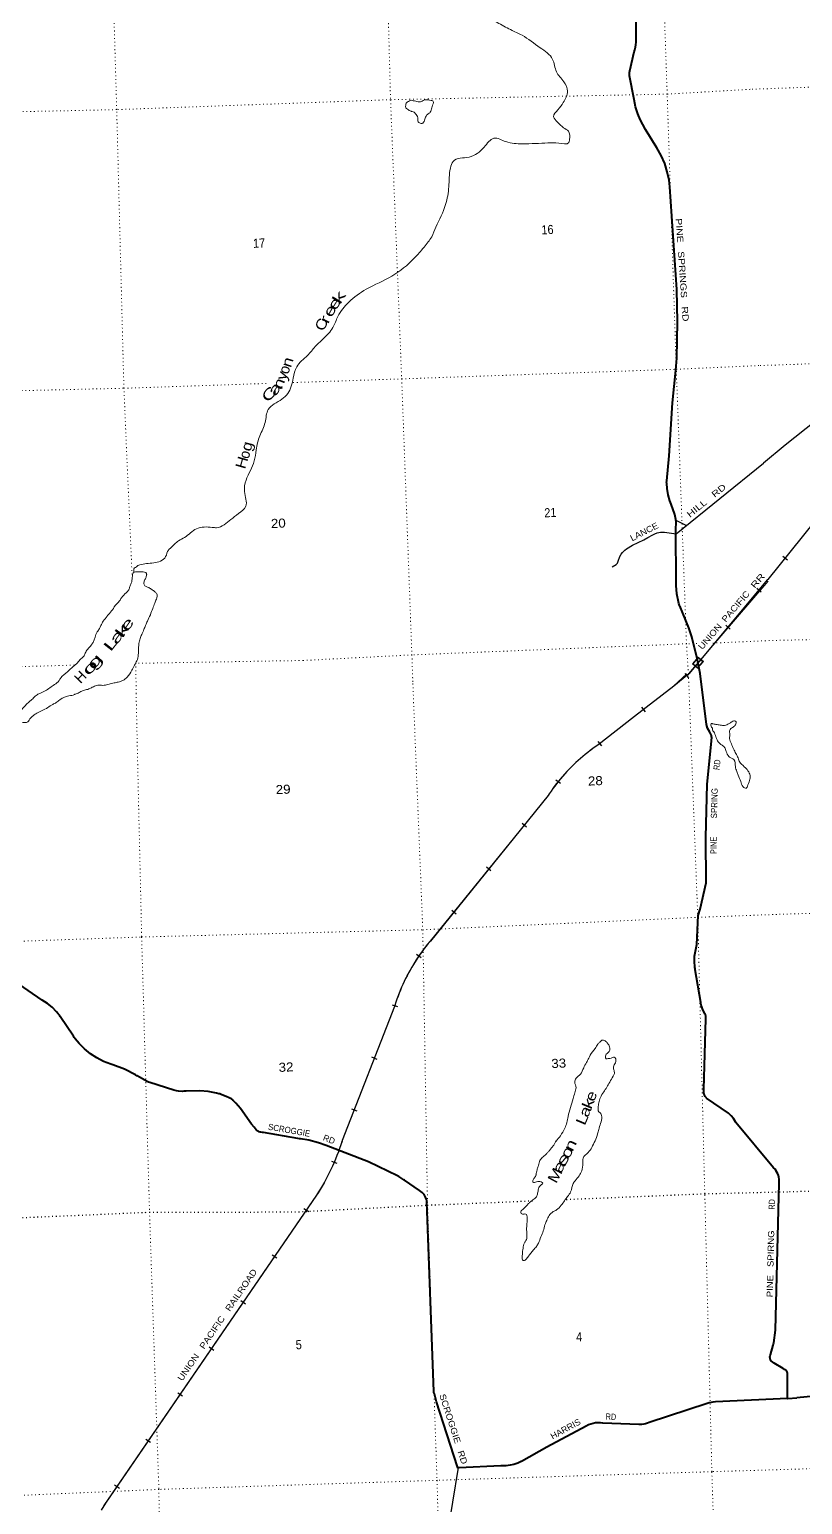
# Model space of a CAD drawing. Header units: feet. Extents: x 745759 to 1002271, y -170898 to 32007.
# Drawn here: x 795197 to 810130, y -47479 to -18984 of the extents above; entities that cross this region are included whole.
import ezdxf

# ---------------------------------------------------------------- set-up
doc = ezdxf.new("R2010")
doc.units = ezdxf.units.FT
doc.header["$LTSCALE"] = 48
doc.linetypes.add('DOTTED', pattern=[1.5, 0.3, -1.2])
for name, color, linetype, lineweight in [('26', 7, 'Continuous', 40), ('29', 7, 'Continuous', 25), ('34', 7, 'Continuous', 13), ('39', 7, 'Continuous', 13), ('6', 7, 'DOTTED', 25), ('7', 7, 'DOTTED', 13)]:
    doc.layers.add(name, color=color, linetype=linetype, lineweight=lineweight)
for name, color, linetype in [('27', 7, 'Continuous'), ('30', 7, 'Continuous'), ('41', 7, 'Continuous')]:
    doc.layers.add(name, color=color, linetype=linetype)

msp = doc.modelspace()

# ---------------------------------------------------------------- linework, layer by layer
at = {"layer": '26'}
msp.add_line((808151, -31423.49), (808093.21, -31136.24), dxfattribs=at)
for points in [[(807713.83, -24633.34), (807702.71, -24004.8), (807566.62, -22024.86), (807552.39, -21897.38), (807518.39, -21732.52), (807467.34, -21572.11), (807399.81, -21417.92), (807316.52, -21271.64), (807099.83, -20918.17), (806992.81, -20725.24), (806946.03, -20612.31), (806904.37, -20475.51), (806877.24, -20335.11), (806787.02, -19879.37), (806785.9, -19854.16), (806787.51, -19818.07), (806792.88, -19782.34), (806879.62, -19413.66), (806893.49, -19374.51), (806905.38, -19326.71), (806912.21, -19277.93), (806913.9, -19228.7), (806916.58, -18686.25)], [(807592.46, -28154.68), (807569.01, -28092.07), (807535.2, -27973.5), (807513.97, -27852.04), (807507.13, -27752.02), (807505.44, -27727.31), (807507.77, -27702.02), (807552.02, -27220.97), (807616.46, -26198.03), (807685.75, -25565.99), (807704.65, -25331.22), (807711.82, -24633.42)], [(808093.21, -31136.24), (807991.26, -30713.91), (807931.51, -30543.12), (807759.19, -30120.42), (807755.77, -30112.03), (807743.91, -30070.42), (807735.3, -30040.2), (807702.82, -29884.96), (807686.74, -29727.17), (807685.91, -28592.14), (807688.39, -28552.94), (807687.04, -28486.28), (807678.74, -28420.13), (807663.57, -28355.21), (807592.37, -28152.67)], [(809843, -45429.25), (809842.95, -45406.05), (809842.05, -44997.04), (809842, -44973.96), (809840.97, -44947.04), (809840.94, -44946.72), (809838.6, -44935.72), (809835.13, -44925.03), (809830.55, -44914.76), (809824.93, -44905.03), (809818.32, -44895.94), (809810.79, -44887.58), (809808.6, -44885.61), (809783.31, -44867.63), (809758.6, -44852.72), (809582, -44746.14), (809557.06, -44731.08), (809532, -44711.53), (809527.49, -44706.76), (809520.58, -44697.73), (809514.66, -44688.04), (809509.79, -44677.77), (809506.01, -44667.06), (809503.38, -44656.01), (809501.91, -44644.74), (809501.67, -44635.05), (809507.91, -44599.78), (809512.08, -44585.05), (809563.64, -44403.05), (809571.33, -44375.9), (809574.79, -44353.05), (809611, -44114.05), (809676, -41268.05), (809676.13, -41267.05), (809678.62, -41230.76), (809677.31, -41194.4), (809672.2, -41158.39), (809663.36, -41123.1), (809650.87, -41088.93), (809634.89, -41056.26), (809615.57, -41025.43), (809612.92, -41022.05), (809598.58, -41003.74), (809572.14, -40972.05), (808842, -40097.05), (808834.2, -40083.42), (808794.96, -40024), (808749.73, -39969.01), (808699, -39919.05), (808278, -39627.05), (808272.39, -39622), (808260.48, -39609.52), (808249.93, -39595.86), (808240.87, -39581.17), (808233.39, -39565.62), (808227.58, -39549.37), (808223.5, -39532.6), (808221.2, -39515.5), (808220.95, -39507.05), (808222.09, -39478.89), (808222.69, -39457.05), (808260.23, -38094.01), (808260.62, -38080.01), (808260.99, -38044.01), (808259.4, -38033.74), (808256.58, -38023.06), (808254.87, -38018.56), (808244.32, -37998.55), (808227.88, -37968.56), (808205.9, -37925.08), (808183.28, -37865.58), (808173.88, -37830.05), (808166.55, -37802.36), (808162.84, -37780.05), (808058.33, -37152.05), (808053.18, -37121.13), (808050.54, -37102.05), (808048.73, -37088.98), (808041.99, -36986.59), (808046, -36884.05), (808089, -36661.05), (808115, -36099.05), (808156, -35979.05), (808267, -35468.05), (808264, -34586.05), (808289, -33567.05), (808372.06, -32722.95), (808373.99, -32703.31), (808376.08, -32672.95), (808375.9, -32659.15), (808373.62, -32639.9), (808369.35, -32621), (808365.63, -32610.05), (808355.06, -32585.15), (808340.82, -32560.05), (808296, -32481.05), (808277, -32413.05), (808151, -31423.49)], [(795444, -37733.05), (794269, -36928.05)], [(798036, -39487.17), (798008.59, -39482.65), (797986, -39475.5), (797523, -39328.96), (797498.11, -39321.08), (797473, -39308.4), (797321, -39223.93), (797277.76, -39199.9), (797271, -39195.85), (797242.8, -39178.94), (797030.51, -39070.1), (796808, -38984.05), (796766.94, -38971.38), (796628.96, -38918.34), (796497.27, -38851.18), (796373.32, -38770.62), (796258.47, -38677.54), (796153.99, -38572.97), (796081.23, -38483.05), (796059.14, -38455.76), (796044.04, -38433.05), (795788.63, -38049.05), (795774.72, -38028.13), (795750.76, -37999.05), (795717.83, -37959.08), (795633.96, -37874.23), (795541.68, -37798.61), (795442, -37733.05)], [(809843, -45429.25), (808449, -45497.82), (808445.91, -45497.97), (808399, -45501.24), (808367.37, -45505.09), (808326.58, -45514.46), (808287, -45528.05), (807164.57, -45896), (807134.72, -45905.78), (807114.57, -45913.05), (807097.1, -45918.91), (807062.22, -45926.66), (807026.73, -45930.72), (807016, -45930.82), (806986.33, -45931.09), (806966, -45930.41), (806272, -45907.05), (806271.7, -45906.99), (806224.86, -45900.53), (806177.6, -45899), (806130.44, -45902.43), (806083.9, -45910.76), (806038.48, -45923.91), (805994.69, -45941.74), (805953, -45964.05), (805190, -46374.05), (804700, -46645.05), (804697.17, -46646.57), (804627.59, -46679.24), (804554.98, -46704.45), (804480.12, -46721.94), (804403.85, -46731.5), (804350, -46732.59), (804323.53, -46733.12), (804300, -46734.23), (803497.82, -46772.17), (803472.68, -46773.36), (803464.74, -46748.78), (803060.08, -45497.05), (803052.14, -45472.5), (803044.49, -45447.05), (803018.05, -45343.05), (803010.88, -45314.88), (803010.06, -45293.05), (802871.94, -41637.05), (802871, -41611.99), (802865.02, -41587.05), (802860.85, -41571.91), (802850.04, -41544.31), (802836.4, -41518), (802820.08, -41493.25), (802801.27, -41470.35), (802782, -41451.34), (802757.08, -41431.1), (802732, -41414.04), (802441, -41216.06), (802425.53, -41205.54), (802391, -41180.34), (802352.98, -41155.45), (802330.07, -41140.45), (802302.98, -41127.49), (801746, -40861.05), (800927, -40542.05), (800781.33, -40489.3), (800595.67, -40441.34), (800431, -40416.78), (800413.25, -40414.13), (800381, -40408.55), (799715.17, -40293.42), (799700.66, -40290.91), (799665.17, -40285.11), (799655.48, -40282.98), (799635.95, -40276.48), (799617.2, -40267.97), (799599.44, -40257.55), (799582.87, -40245.33), (799578.19, -40241.05), (799553.92, -40215.95), (799534.81, -40191.05), (799488, -40130.05), (799272, -39826.05), (799181.24, -39724.06), (799164.79, -39705.57), (799134.35, -39674.06), (799121.93, -39662.62), (799096.87, -39643.98), (799069.99, -39628.06), (799041.6, -39615.03), (799012, -39605.05), (798901.99, -39559.44), (798875.5, -39548.45), (798851.99, -39542.12), (798808.55, -39530.42), (798650.41, -39500.39), (798490, -39487.05), (798226, -39495.27), (798207.45, -39495.85), (798176, -39497.01), (798146.2, -39498.1), (798078.21, -39494.12), (798036, -39487.17)], [(809843, -45429.25), (809847, -45429.05), (810021.98, -45419.64)], [(810417.82, -45376.72), (810021.98, -45419.64)]]:
    msp.add_lwpolyline(points, dxfattribs=at)
at = {"layer": '29'}
for p, q in [((807686.01, -28729.53), (809377.7, -27360.52)), ((807683.96, -28461.7), (807890.52, -28564.03)), ((803480, -46765.05), (803238, -48226.05))]:
    msp.add_line(p, q, dxfattribs=at)
for points in [[(811643.77, -25521.78), (810795.78, -26221.51), (809793.38, -27016.56), (809377.7, -27360.52)], [(806450.75, -29365.6), (806529.85, -29319.61), (806552.83, -29290.88), (806568.14, -29254.48), (806598.77, -29164.45), (806625.57, -29118.48), (806650.45, -29085.92), (806696.39, -29041.86), (806727.02, -29016.96), (806845.7, -28944.17), (807063.93, -28842.64), (807140.5, -28796.67), (807236.21, -28744.95), (807277.37, -28726.75), (807322.35, -28710.47), (807353.94, -28700.89), (807387.43, -28695.15), (807391.26, -28695.15), (807405.62, -28693.23), (807437.2, -28693.23), (807464, -28695.15), (807686.01, -28724.64)]]:
    msp.add_lwpolyline(points, dxfattribs=at)
at = {"layer": '34'}
for p, q in [((811484.07, -27090.57), (809457.58, -29608.45)), ((809469.14, -29639.57), (807929.83, -31434.31)), ((808002.79, -31241.27), (808102.61, -31325.37)), ((808116.22, -31107.45), (808003.19, -31241.61)), ((808215.64, -31191.2), (808102.61, -31325.37)), ((808115.81, -31107.11), (808215.64, -31191.2)), ((805226.91, -33766.86), (802939.67, -36593.53)), ((802245.94, -37860.81), (801236.7, -40444.65)), ((800741.74, -41500.4), (796635.68, -47495.64))]:
    msp.add_line(p, q, dxfattribs=at)
at = {"layer": '34', "lineweight": 25}
for p, q in [((809751.14, -29158.38), (809837.31, -29227.73)), ((809456.72, -29611.57), (807933.34, -31430.76)), ((809245.92, -29774.24), (809329.88, -29846.25)), ((808648.91, -30494.01), (808732.87, -30566.02)), ((808022.9, -31243.62), (808106.86, -31315.63)), ((807854.3, -31426.17), (807929.5, -31507.28)), ((807021.04, -32078.64), (807088.98, -32165.93)), ((806175.89, -32738.34), (806243.71, -32825.71)), ((805367.4, -33476.65), (805453.96, -33545.5)), ((804711.08, -34319.29), (804797.07, -34388.87)), ((804026.06, -35161.72), (804112.04, -35231.3)), ((803353.64, -35996.88), (803439.62, -36066.46)), ((802673.9, -36848.53), (802764.78, -36911.58)), ((802202.15, -37825.22), (802307.69, -37858.33)), ((801806.24, -38832.3), (801909.27, -38872.54)), ((801418.57, -39831.97), (801521.6, -39872.22)), ((801031.04, -40844.17), (801132.91, -40887.26)), ((800499.76, -41759.04), (800591.02, -41821.54)), ((799884.06, -42653.39), (799975.32, -42715.89)), ((799280.35, -43539.49), (799371.61, -43601.99)), ((798664.66, -44433.84), (798755.91, -44496.35)), ((798060.94, -45319.94), (798152.2, -45382.44)), ((797445.25, -46214.3), (797536.51, -46276.8)), ((796841.53, -47100.39), (796932.79, -47162.9))]:
    msp.add_line(p, q, dxfattribs=at)
for points in [[(839559, -1034), (833721.71, -6395.27), (827046.22, -12534.34), (817748.05, -21118.81), (812939.42, -25529.85), (812810.96, -25641.7), (812685.79, -25755.85), (812562.52, -25872.23), (812439.8, -25990.71), (812320.34, -26111.5), (812203.53, -26233.88), (812087.26, -26358.36), (811974.25, -26485.16), (811863.89, -26613.54), (811754.71, -26744.76), (811648.89, -26876.93), (811544.35, -27010.57), (811474.72, -27103.95), (809457, -29611)], [(807932.37, -31430.68), (807642.53, -31667.44), (806883.44, -32258.23), (806177, -32806.59), (806126.67, -32841.11), (806077.44, -32876.55), (806028.79, -32912.87), (805980.24, -32949.96), (805932.77, -32988), (805886.16, -33026.72), (805839.67, -33066.21), (805794.24, -33106.65), (805749.69, -33147.77), (805705.43, -33189.95), (805662.34, -33232.6), (805619.64, -33275.84), (805577.72, -33320.22), (805536.97, -33365.08), (805496.8, -33410.81), (805457.31, -33456.91), (805418.6, -33504.18), (805380.86, -33551.62), (805343.91, -33600.22), (805307.92, -33649.02), (805272.51, -33698.67), (805238.27, -33748.8), (805216.87, -33781.01), (802940.51, -36594.23), (802900.46, -36641.9), (802861.73, -36690.21), (802823.82, -36739.21), (802786.21, -36788.94), (802749.92, -36839.32), (802714.68, -36890.12), (802679.74, -36941.65), (802646.13, -36993.83), (802613.54, -37046.44), (802581.55, -37100), (802550.83, -37153.72), (802520.65, -37207.89), (802491.56, -37262.98), (802463.74, -37318.23), (802436.74, -37374.17), (802410.5, -37430.29), (802385.34, -37487.34), (802361.2, -37544.3), (802338.14, -37602.19), (802316.08, -37660), (802294.82, -37718.5), (802274.85, -37777.14), (802255.92, -37836.22), (802250.65, -37853), (802246.95, -37861.24), (801237.75, -40444.99), (801234.3, -40459.2), (801211.97, -40529.43), (801188.15, -40598.73), (801163.14, -40667.66), (801137.19, -40736.72), (801109.76, -40804.9), (801081.26, -40872.29), (801051.82, -40939.84), (801020.9, -41006.48), (800988.9, -41072.34), (800955.56, -41138.23), (800921.28, -41202.94), (800886.2, -41267.4), (800849.49, -41331.36), (800811.84, -41394.14), (800772.99, -41456.54), (800744.36, -41501.4), (800742.33, -41501.48), (796666.31, -47452.86), (796579.11, -47589.16)]]:
    msp.add_lwpolyline(points, dxfattribs=at)
msp.add_lwpolyline([(808101.64, -31314.1), (808014.46, -31240.64), (808117.18, -31118.72), (808204.37, -31192.16)], close=True, dxfattribs=at)
at = {"layer": '34'}
msp.add_lwpolyline([(807894.03, -31432.77), (807641.82, -31666.6), (806882.77, -32257.36), (806176.36, -32805.7)], dxfattribs=at)
for centre, radius, start, end in [((808131.34, -35692.3), 3486.32, 124.10824, 146.47768), ((805650.57, -38897.88), 3557.95, 139.63446, 162.91519), ((797215.62, -39206.24), 4208.38, 326.96703, 342.68299)]:
    msp.add_arc(centre, radius, start, end, dxfattribs=at)
at = {"layer": '39'}
for points in [[(802970.71, -22988.83), (803049.21, -22801.95), (803235.75, -22366.43), (803297.31, -22021.02), (803328.11, -21662.83), (803382.84, -21531.42), (803687.31, -21447.61), (803979.12, -21257.51), (804169.04, -21085.94), (804399.39, -21150.52), (804719.32, -21191.04), (805210.01, -21175.75), (805421.58, -21178.65), (805614.45, -21168.24), (805630.1, -21111.11), (805606.96, -20948.81), (805515.56, -20884.24), (805400.04, -20774.35), (805320.97, -20668.92), (805405.75, -20534.18), (805508.45, -20394.64), (805591.58, -20175.3), (805517.24, -19993.06), (805375.95, -19799.61), (805303.19, -19560.84), (805061.84, -19335.45), (804711.09, -19094.66), (804490.97, -18987.3), (804229.17, -18847.48), (803850.89, -18622), (803638.38, -18411.49), (803435.32, -18186.45), (803278.93, -17876.72), (803304.56, -17678.03), (803401.91, -17693.96), (803530.64, -17644.01), (803556.17, -17489.67), (803610.72, -17354.24), (803751.88, -17172.7), (803776.18, -17082.94), (803685.57, -16990.1), (803598.37, -16883.01), (803626.61, -16744.69), (803741.1, -16644.95), (803797.22, -16499.37), (803814.35, -16476.45), (803848.98, -16345.91), (803922.83, -16237.86), (804091.43, -16039), (804257.93, -15838.22), (804351.28, -15668.84), (804351.65, -15491.4), (804149.12, -15232.07), (804155.86, -15062.43), (804383.6, -15066.63), (804479.74, -15008.02), (804629.51, -15072.07), (804825.97, -15051.43), (805061.77, -14823.44), (805264.46, -14574.71), (805391.72, -14351.43), (805561.19, -14172.7), (805743.94, -13975.23), (805862.29, -13778.56), (805908.88, -13691.86), (806128.06, -13637.97), (806276.02, -13567.02), (806423.09, -13568.69), (806681.26, -13438.51), (806948.6, -13287.78), (807189.98, -13188.57), (807381.72, -13105.64), (807521.2, -13024.98), (807720.18, -12866.45)], [(802895.9, -20345.06), (802953.28, -20354.55), (802985.96, -20365.23), (802999.24, -20392.88), (802983.33, -20443.97), (802967.6, -20499.09), (802938.84, -20578.97), (802919.7, -20601.98), (802882.38, -20623.76), (802843.31, -20698.04), (802828.97, -20738.99), (802781.25, -20799.53), (802742.71, -20793.14), (802705.48, -20770.57), (802699.37, -20722.44), (802690.73, -20662.34), (802667.14, -20629.09), (802628.95, -20584.38), (802587.97, -20568.02), (802569.71, -20564.78), (802532.74, -20548.24), (802499.54, -20525.49), (802468.08, -20496.62), (802463.89, -20446.4), (802474.3, -20407.64), (802497.46, -20384.46), (802534.77, -20362.67), (802568.51, -20351.13), (802609.23, -20361.45), (802659.83, -20367.32), (802702.65, -20379.57), (802749.05, -20381.58), (802784.62, -20365.92), (802814.16, -20350.52), (802854.18, -20344.75), (802880.4, -20345.63), (802896.48, -20344.93)], [(802971.26, -22987.51), (802818.28, -23189.01), (802628.27, -23404.93), (802198.1, -23748.23), (801703.62, -24001.58), (801363.99, -24250.22), (801154.49, -24527.47), (801057.03, -24741.38), (800973.38, -24855.9), (800716.6, -25111.02), (800566.88, -25280.83), (800358.87, -25499.55), (800291.82, -25718.19), (800188.05, -26019.07), (800073.91, -26126.85), (799808.57, -26323.87), (799749.03, -26576.46), (799647.28, -26830.88), (799576.63, -27106.13), (799539.55, -27319.43), (799380.37, -27689.25), (799349.67, -27910.34), (799376.12, -28195.47), (799237.24, -28336.59), (799085.17, -28452.07), (798810.05, -28609.2), (798725.2, -28602.81), (798424.31, -28630), (798193.85, -28795.27), (798075.86, -28860.88), (797924.75, -28998.5), (797882.27, -29040.67), (797827.38, -29168.05), (797597.01, -29288.95), (797458.58, -29301.02), (797328.89, -29328.84), (797291.14, -29340.56), (797230.57, -29383.52), (797226.55, -29383.69), (797210.64, -29434.79), (797213.25, -29468.4)], [(795293.17, -31878.18), (795325.54, -31847.37), (795398.52, -31811.94), (795499.02, -31761.2), (795591.05, -31700.75), (795679.06, -31640.47), (795768.29, -31561.99), (795802.38, -31512.13), (795930.07, -31391.65), (796040.54, -31292.09), (796122.08, -31222.02), (796189.21, -31144.5), (796251, -31083.35), (796282.2, -31013.44), (796337.36, -30938.47), (796406.14, -30852.81), (796439.79, -30792.88), (796466.89, -30721.14), (796476.86, -30672.32), (796506.84, -30620.62), (796548.45, -30558.32), (796577.99, -30496.56), (796620.82, -30416.07), (796695.11, -30318.08), (796741.09, -30263.66), (796819.49, -30167.51), (796834.35, -30138.64), (796935.99, -30021.32), (796973.75, -29963.23), (797066.14, -29864.45), (797115.95, -29805.83), (797135.54, -29746.52), (797148.12, -29711.7), (797162.9, -29680.81), (797176.62, -29625.78), (797182.31, -29571.1), (797189.92, -29514.32), (797202.42, -29477.48), (797242.01, -29461.65), (797296.37, -29461.3), (797362.87, -29462.44), (797419.5, -29468.04), (797458.82, -29492.54), (797459.78, -29514.68), (797442.47, -29579.94), (797427.52, -29606.8), (797414.93, -29641.63), (797406.19, -29672.25), (797409.77, -29708.38), (797451.62, -29744.87), (797500.91, -29766.92), (797560.94, -29804.63), (797621.15, -29846.36), (797655.05, -29885.21), (797647.35, -29986.35), (797618.67, -30068.24), (797576.71, -30168.85), (797531.69, -30291.78), (797474.44, -30411.2), (797439.82, -30495.37), (797407.04, -30575.42), (797365, -30674.02), (797334.14, -30751.97), (797311.93, -30843.66), (797303.71, -30932.73), (797297.4, -31066.07), (797270.12, -31180.15), (797225.37, -31262.74), (797173.36, -31363.8), (797082.37, -31494.77), (797000.57, -31558.81), (796911.34, -31590.91), (796833.56, -31608.41), (796733.76, -31628.88), (796640.16, -31653.11), (796587.82, -31653.37), (796497.28, -31655.29), (796410.24, -31691.33), (796341.19, -31724.58), (796257.65, -31748.37), (796188.26, -31773.57), (796119.39, -31810.83), (796083.65, -31822.47), (796065.91, -31831.3), (795958.6, -31855.63)], [(795293.17, -31878.18), (795224.39, -31944.12), (795169.92, -31990.65), (795100.34, -32061.96), (795050.28, -32118.39), (795014.29, -32174.25), (794979.1, -32250.23), (794956.05, -32327.73), (794991, -32346.48), (795106.72, -32372.06), (795164.57, -32359.66), (795189.32, -32324.4), (795272.31, -32236.42), (795336.99, -32193.52), (795441.61, -32142.96), (795549.84, -32082.18), (795646.1, -32023.9), (795714.96, -31984.86), (795781.4, -31935.84), (795846.09, -31892.93), (795905.63, -31872.4), (795958.6, -31855.63)], [(808389, -32397.05), (808458.2, -32407.64), (808541.29, -32422.44), (808625.98, -32427.1), (808703.28, -32397.79), (808752.37, -32367.6), (808817.54, -32336.77), (808848.64, -32359.7), (808842.13, -32398.25), (808802.04, -32452.26), (808747.16, -32488.73), (808718.64, -32530.18), (808722.91, -32586.44), (808722.67, -32681.16), (808755.07, -32786.67), (808797.02, -32879.7), (808842.99, -32972.57), (808884.54, -33055.54), (808920.15, -33140.77), (808974.79, -33199.03), (809022.85, -33243.45), (809090.51, -33325.37), (809110.53, -33372.93), (809114.31, -33467.5), (809074.47, -33577.92), (809038.88, -33643.84), (808983.27, -33611.82), (808936.97, -33510.9), (808887.95, -33391.96), (808860.78, -33316.47), (808832.97, -33224.88), (808803.39, -33089.03), (808760.07, -33062.56), (808708.48, -33030.38), (808656.24, -32931.71), (808622.89, -32852.44), (808581.02, -32811.81), (808523.16, -32773.83), (808482.34, -32708.96), (808455.73, -32647.56), (808437.65, -32597.91), (808417.72, -32552.36), (808387.9, -32511.23), (808388.78, -32482.98), (808373.84, -32461.42), (808360.33, -32425.68), (808365.15, -32395.26), (808375.12, -32392.85), (808389.34, -32396.31)], [(805370.02, -40457.85), (805452.37, -40353.77), (805539.14, -40209.22), (805577.05, -40100.88), (805602.59, -39984.98), (805647.9, -39809.85), (805701.32, -39636.4), (805731.12, -39526.38), (805755.29, -39426.66), (805742.99, -39370.73), (805728.77, -39316.89), (805758.09, -39245.18), (805839.48, -39167.34), (805902.95, -39043.87), (805955.17, -38941.01), (806002, -38854.48), (806026.03, -38801.12), (806121.31, -38668.31), (806176.35, -38585.49), (806212.98, -38545.73), (806271.8, -38507.09), (806331.18, -38532.91), (806371.28, -38579.67), (806396.92, -38616.93), (806404.88, -38664.97), (806406.41, -38703.2), (806370.09, -38751.01), (806322.53, -38819.43), (806336.6, -38869.25), (806378.62, -38863.53), (806430.61, -38855.39), (806494.33, -38838.72), (806525.76, -38920.08), (806482.86, -39004.44), (806483.83, -39078.96), (806496.77, -39150.99), (806472.75, -39204.35), (806404.86, -39317.92), (806348.54, -39418.93), (806289.73, -39507.96), (806225.62, -39615.33), (806193.57, -39719.39), (806183.29, -39814.52), (806194.39, -39890.66), (806215.12, -39905.95), (806252.66, -39989.08), (806227.6, -40117.05), (806194.1, -40235.28), (806171.29, -40318.82), (806059.06, -40581.29), (805990.53, -40678.76), (805890.34, -40789.6), (805886.01, -40882.48), (805863.92, -41034.51), (805813.39, -41129.24), (805740.68, -41222.85), (805702.52, -41274.77), (805650.7, -41438.07), (805591.97, -41529.11), (805532.84, -41610.08), (805470.01, -41699.26), (805378.98, -41787.56), (805315.91, -41820.33), (805234.52, -41898.17), (805187.92, -41990.73), (805155.06, -42074.67), (805121.65, -42194.92), (805075.94, -42309.61), (805028.46, -42430.42), (804988.85, -42496.5), (804931.08, -42561.3), (804835.39, -42684.04), (804785.58, -42746.5), (804756.25, -42767.84), (804717.52, -42755.29), (804713.66, -42709.09), (804722.81, -42585.79), (804742.4, -42472.15), (804756.62, -42425.23), (804785.06, -42381.76), (804807.63, -42292.18), (804800.95, -42175.57), (804803.6, -42090.82), (804814.03, -41949.33), (804803.74, -41893.32), (804782.6, -41867.97), (804750.38, -41867.25), (804697.59, -41855.26), (804688.26, -41823.39), (804709.23, -41794.34), (804777.05, -41729.14), (804815.69, -41689.29), (804858.2, -41645.26), (804922.55, -41594.31), (804988.52, -41533.21), (805011.89, -41463.76), (805020.33, -41423.11)], [(805020.33, -41423.11), (805026.67, -41380.54), (805049.09, -41337.31), (805083.88, -41301.66), (805112.64, -41266.24), (805079.69, -41247.41), (804993.07, -41244.85), (804922.84, -41249.69), (804918.26, -41235.76), (804942.28, -41182.4), (804976.35, -41128.64), (804981.65, -41110.28), (805001.89, -41012.74), (805023.42, -40947.38), (805047.92, -40855.71), (805103.11, -40776.91), (805173.09, -40715.66), (805207.8, -40677.99), (805246.37, -40636.13), (805286.54, -40584.13), (805307.67, -40559.1), (805337.88, -40509.52), (805351.05, -40486.82), (805371.94, -40455.75)]]:
    msp.add_spline(points, degree=3, dxfattribs=at)
at = {"layer": '6'}
for p, q in [((805567.46, -41585.04), (808241.79, -41474.51)), ((808241.79, -41474.51), (809877.94, -41434.79)), ((802886.48, -41695.85), (804934.54, -41611.2))]:
    msp.add_line(p, q, dxfattribs=at)
for points in [[(809877.94, -41434.79), (813476.91, -41326.61), (818136.11, -41129.6)], [(791895.55, -42072.26), (797515.66, -41831.15), (800324.34, -41827.07), (802886.48, -41695.85)]]:
    msp.add_lwpolyline(points, dxfattribs=at)
at = {"layer": '7'}
for p, q in [((797020.27, -25915.02), (799816.23, -25820.74)), ((797180.68, -29586.97), (797020.27, -25915.02)), ((800292.2, -25804.68), (802387.13, -25734.04)), ((808090.53, -30846.96), (807888.8, -30851.54)), ((809490.9, -30788.02), (808372.17, -30840.56)), ((796062.29, -31263.18), (791507.11, -31396.04)), ((797256.13, -31811.29), (797252.4, -31228.47)), ((793219.14, -36660.43), (797363.45, -36515.53))]:
    msp.add_line(p, q, dxfattribs=at)
for points in [[(807925.93, -31430.57), (807888.8, -30851.54), (807691.33, -25547.72), (807515.52, -20232.87), (807332.89, -14946.55), (807121.76, -9611.55), (806833.19, -4059.2), (806539.84, 1226.34), (806356.35, 6532.79), (806204.49, 11852.7), (806117.09, 14384.96)], [(800829.74, 14196.81), (800930.26, 11671.72), (801169.43, 6381.81), (801359.7, 1058.47), (801551.81, -4167.91), (801669.46, -9528.78), (802033.32, -15193.15), (802171.66, -20340.27), (802387.13, -25734.04), (802583.82, -31066.12), (802602.89, -31621.52)], [(797020.27, -25915.02), (796881.79, -20532.02), (796731.04, -15377.37), (796453.48, -9717.59), (796208.28, -4422.47), (796041.03, 880.65), (795938.46, 6178.52)], [(840223.47, -18995.96), (839553.83, -19013.51), (836867.89, -19117.66), (834141.38, -19158.85), (828814.68, -19391.67), (823480.94, -19549.62), (818177.97, -19872.83), (812767.15, -20008.03), (809116.58, -20140.09)], [(809116.58, -20140.09), (807515.52, -20232.87), (802171.66, -20340.27), (796881.79, -20532.02), (791212.15, -20655.02), (785838.51, -20813.74), (780533.05, -20970.83), (778004, -21066.78)], [(809310.07, -25476.64), (812982.41, -25344.13), (818292.08, -25140.15), (823664.06, -24886.92), (829014.45, -24690.06), (834310.37, -24549.06), (839695.28, -24366.46), (840423.12, -24340.85)], [(802387.13, -25734.04), (807691.33, -25547.72), (809310.07, -25476.64)], [(778190.22, -26440.81), (780647.76, -26362.92), (786048.26, -26214.76), (791377.19, -26046.94), (797020.27, -25915.02)], [(818597.92, -30423.56), (815956.74, -30541.1), (813162.41, -30705.72), (809490.9, -30788.02)], [(807888.8, -30851.54), (802583.82, -31066.12), (800482.09, -31173.65), (797252.4, -31228.47)], [(802602.89, -31621.52), (802794.46, -36375.79), (802886.48, -41695.85), (803069.32, -47011.4), (803225, -52408.08), (803378.25, -57694.02), (803628.42, -63038.53)], [(809362.38, -73529.23), (809121.73, -68224.65), (808928.37, -62841.58), (808717.5, -57523.7), (808546.24, -52190.13), (808378.51, -46844.32), (808241.79, -41474.51), (808106.78, -36136.03), (807925.93, -31430.57)], [(797256.13, -31811.29), (797363.45, -36515.53), (797515.66, -41831.15), (797695.73, -47178.11), (797780.08, -52502.03), (798019.43, -57820.91)], [(809683.37, -36076.95), (813350.54, -35966.57), (818706.07, -35767.35), (824065.78, -35576.13), (829503.32, -35347.31), (834844.95, -35158.4), (840197.47, -35015.68), (840818.05, -35003.9)], [(797363.45, -36515.53), (802794.46, -36375.79), (808106.78, -36136.03), (809683.37, -36076.95)], [(829319.53, -46026.57), (824343.63, -46237.34), (819010.35, -46442.22), (813669.33, -46665.39), (810069.71, -46793.11)], [(810069.71, -46793.11), (808378.51, -46844.32), (803069.32, -47011.4), (797696.09, -47187.11), (792029.72, -47434.48)]]:
    msp.add_lwpolyline(points, dxfattribs=at)

# ---------------------------------------------------------------- texts
at = {"layer": '27'}
for s, rotation, width, p in [('PINE   SPRINGS   RD', 273.932, 1.25, (807678.91, -22637.72)), ('RD', 84.38, 0.85, (808526.89, -33294.4)), ('SPRING', 88.595, 0.95, (808477.96, -34224.62)), ('PINE', 90.195, 0.9, (808471.47, -34913.5)), ('SCROGGIE', 350.19, 0.95, (799798.33, -40236.76)), ('RD', 88.692, 0.8, (809594.23, -41782.52)), ('PINE   SPIRNG', 88.692, 1.15, (809555.54, -43476.55)), ('SCROGGIE   RD', 287.915, 1.15, (803111.79, -45365.43)), ('HARRIS', 28.945, 1.05, (805302.81, -46225.81)), ('RD', 358.072, 0.85, (806325.46, -45838.81))]:
    msp.add_text(s, height=120, rotation=rotation, dxfattribs=dict(at, width=width)).set_placement(p)
msp.add_text('RD', height=120, rotation=338.719, dxfattribs=at).set_placement((800855.61, -40438.29))
at = {"layer": '30'}
for s, rotation, width, p in [('HILL   RD', 38.982, 1.3, (807955.06, -28419.78)), ('LANCE', 26.979, 1.1, (806837.03, -28873.74))]:
    msp.add_text(s, height=120, rotation=rotation, dxfattribs=dict(at, width=width)).set_placement(p)
at = {"layer": '34'}
for s, rotation, width, p in [('RR', 49.381, 1.35, (809208.57, -29791.47)), ('UNION  PACIFIC', 49.381, 1.15, (808193.94, -30974.46)), ('UNION   PACIFIC   RAILROAD', 55.593, 1.15, (798146.66, -45104.92))]:
    msp.add_text(s, height=120, rotation=rotation, dxfattribs=dict(at, width=width)).set_placement(p)
at = {"layer": '41'}
for s, rotation, width, p in [('e', 58.077, 1.55, (801108.14, -24428.06)), ('k', 58.461, 1.75, (801197.5, -24310.35)), ('e', 60.608, 1.45, (801029.62, -24561.15)), ('C', 65.528, 1.2, (800879.28, -24827.93)), ('r', 65.755, 1.45, (800967.97, -24683.52)), ('n', 72.766, 1.25, (800246.06, -25528.62)), ('y', 73.266, 1.2, (800146.98, -25776.78)), ('o', 75.307, 1.05, (800196.88, -25655.97)), ('C', 51.334, 1.55, (799812.48, -26203.87)), ('a', 55.847, 1.7, (799944.4, -26086.8)), ('n', 69.018, 1.35, (800068.52, -25952.35)), ('g', 75.585, 1.2, (799468.9, -27145.88)), ('H', 73.909, 1.2, (799360.76, -27488.7)), ('k', 54.824, 1.85, (796995.38, -30751.06)), ('e', 54.824, 1.65, (797089.62, -30629.72)), ('a', 51.834, 1.85, (796876.51, -30883.28)), ('L', 51.834, 1.8, (796761.12, -31018.49)), ('o', 45.834, 2, (796331.12, -31483.33)), ('g', 48.601, 2, (796432.47, -31370.5)), ('e', 67.289, 1.25, (806099.28, -39710.4)), ('a', 67.289, 1.35, (805982.01, -40016.75)), ('k', 67.289, 1.45, (806043.92, -39858.77)), ('L', 67.289, 1.35, (805922.87, -40170.69)), ('n', 64.222, 1.45, (805686.29, -40677.61)), ('s', 61.463, 1.7, (805532.82, -40962.8)), ('o', 61.463, 1.45, (805611.37, -40816.65)), ('M', 61.463, 1.25, (805369.69, -41289.96)), ('a', 61.463, 1.55, (805458.94, -41101.7))]:
    msp.add_text(s, height=200, rotation=rotation, dxfattribs=dict(at, width=width)).set_placement(p)
for s, rotation, p in [('o', 76.151, (799431.45, -27290.19)), ('H', 45.834, (796183.69, -31631.22))]:
    msp.add_text(s, height=200, rotation=rotation, dxfattribs=at).set_placement(p)
at = {"layer": '7'}
for s, rotation, width, p in [('16', 2.49, 0.9, (805090.41, -22942.67)), ('17', 2.49, 0.9, (799518.2, -23203.51)), ('20', 2.49, 1.1, (799864.28, -28616.52)), ('21', 2.49, 0.9, (805145.5, -28408.97)), ('29', 2.302, 1.1, (799957.18, -33756.33)), ('28', 2.302, 1.1, (805988.29, -33590.99)), ('32', 2.302, 1.1, (800012.83, -39121.83)), ('33', 2.302, 1.1, (805280.97, -39048.18)), ('4', 2.302, 0.9, (805759.16, -44328.44)), ('5', 2.302, 0.9, (800343.7, -44480.64))]:
    msp.add_text(s, height=175, rotation=rotation, dxfattribs=dict(at, width=width)).set_placement(p)

doc.saveas('drawing.dxf')
